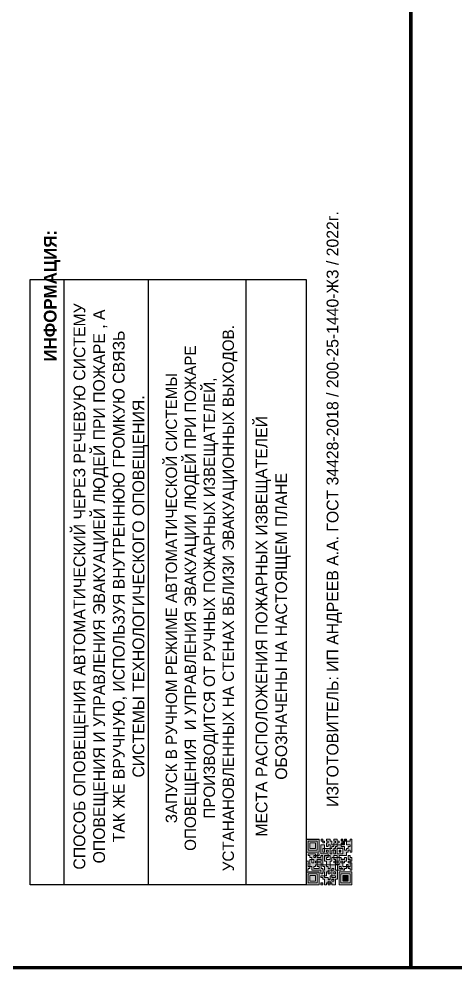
# Model space of a CAD drawing. Header units: millimetres. Extents: x 13810 to 67229, y 12374 to 21950.
# Drawn here: x 25784.3 to 25888, y 18687.8 to 18913.3 of the extents above; entities that cross this region are included whole.
import ezdxf

# ---------------------------------------------------------------- set-up
doc = ezdxf.new("R2010")
doc.units = ezdxf.units.MM
doc.styles.add('обычный', font='arial.ttf')

# ---------------------------------------------------------------- blocks, each defined once
blk = doc.blocks.new('QR')
at = {"lineweight": 0}
h = blk.add_hatch(color=256, dxfattribs=at)
h.dxf.hatch_style = 1
h.paths.add_polyline_path([(9241.16, 2687.38), (9242.01, 2687.38), (9242.01, 2687.83), (9241.59, 2687.83), (9241.59, 2688.68), (9239.45, 2688.68), (9239.45, 2688.25), (9239.86, 2688.25), (9239.86, 2687.83), (9240.29, 2687.83), (9240.29, 2688.25), (9241.16, 2688.25), (9241.16, 2687.83), (9240.29, 2687.83), (9240.29, 2687.38), (9239.45, 2687.38), (9239.45, 2685.22), (9238.57, 2685.22), (9238.57, 2684.8), (9239.02, 2684.8), (9239.02, 2684.37), (9238.13, 2684.37), (9238.13, 2683.92), (9239.02, 2683.92), (9239.02, 2683.5), (9239.44, 2683.5), (9239.44, 2682.64), (9239.87, 2682.64), (9239.87, 2682.18), (9239.44, 2682.18), (9239.44, 2682.64), (9238.13, 2682.64), (9238.13, 2681.76), (9237.71, 2681.76), (9237.71, 2682.64), (9238.13, 2682.64), (9238.13, 2683.07), (9237.27, 2683.07), (9237.27, 2683.51), (9237.71, 2683.51), (9237.71, 2684.37), (9238.13, 2684.37), (9238.13, 2685.22), (9237.71, 2685.22), (9237.71, 2684.8), (9237.28, 2684.8), (9237.28, 2684.38), (9235.98, 2684.38), (9235.98, 2683.92), (9236.4, 2683.92), (9236.4, 2683.49), (9236.84, 2683.49), (9236.84, 2683.07), (9236.4, 2683.07), (9236.4, 2682.64), (9235.98, 2682.64), (9235.98, 2681.76), (9237.29, 2681.76), (9237.29, 2681.33), (9239.43, 2681.33), (9239.43, 2681.76), (9240.74, 2681.76), (9240.74, 2683.05), (9239.87, 2683.05), (9239.87, 2683.5), (9240.29, 2683.5), (9240.29, 2683.91), (9240.74, 2683.91), (9240.74, 2684.81), (9240.29, 2684.81), (9240.29, 2684.79), (9240.29, 2684.37), (9239.45, 2684.37), (9239.45, 2684.8), (9239.87, 2684.8), (9239.87, 2685.21), (9240.74, 2685.21), (9240.74, 2686.1), (9240.29, 2686.1), (9240.29, 2685.64), (9239.86, 2685.64), (9239.86, 2686.95), (9240.29, 2686.95), (9240.29, 2686.52), (9240.74, 2686.52), (9240.74, 2686.1), (9241.16, 2686.1), (9241.16, 2686.53), (9241.59, 2686.53), (9241.59, 2686.1), (9242.02, 2686.1), (9242.02, 2685.21), (9241.59, 2685.21), (9241.59, 2686.1), (9241.16, 2686.1), (9241.16, 2685.21), (9240.74, 2685.21), (9240.74, 2684.81), (9242.89, 2684.81), (9242.89, 2685.22), (9242.47, 2685.22), (9242.47, 2686.11), (9242.89, 2686.11), (9242.89, 2686.52), (9242.46, 2686.52), (9242.46, 2686.95), (9242.89, 2686.95), (9242.89, 2686.52), (9243.32, 2686.52), (9243.32, 2688.26), (9242.9, 2688.26), (9242.9, 2687.83), (9242.47, 2687.83), (9242.47, 2687.38), (9242.01, 2687.38), (9242.01, 2686.94), (9241.16, 2686.94)])
h.paths.add_polyline_path([(9239.02, 2682.18), (9239.02, 2681.76), (9238.54, 2681.76), (9238.54, 2682.18)], flags=16)
h.paths.add_polyline_path([(9237.27, 2682.65), (9237.27, 2682.19), (9236.83, 2682.19), (9236.83, 2682.65)], flags=16)
h = blk.add_hatch(color=256, dxfattribs=at)
h.dxf.hatch_style = 1
h.paths.add_polyline_path([(9238.15, 2687.83), (9236.83, 2687.83), (9236.83, 2686.52), (9238.15, 2686.52)], flags=0)
h.paths.add_polyline_path([(9239.01, 2685.65), (9239.01, 2688.68), (9235.98, 2688.68), (9235.98, 2685.65)])
h.paths.add_polyline_path([(9236.41, 2686.1), (9236.41, 2688.26), (9238.56, 2688.26), (9238.56, 2686.1)], flags=16)
h.paths.add_polyline_path([(9236.83, 2686.52), (9236.83, 2687.83), (9238.15, 2687.83), (9238.15, 2686.52)], flags=0)
h = blk.add_hatch(color=256, dxfattribs=at)
h.dxf.hatch_style = 1
h.paths.add_polyline_path([(9238.15, 2686.52), (9238.15, 2687.83), (9236.83, 2687.83), (9236.83, 2686.52)])
h.paths.add_polyline_path([(9245.91, 2686.52), (9245.91, 2687.83), (9244.59, 2687.83), (9244.59, 2686.52)], flags=0)
h.paths.add_polyline_path([(9246.77, 2685.65), (9246.77, 2688.68), (9243.74, 2688.68), (9243.74, 2685.65)])
h.paths.add_polyline_path([(9244.17, 2686.1), (9244.17, 2688.26), (9246.32, 2688.26), (9246.32, 2686.1)], flags=16)
h.paths.add_polyline_path([(9244.59, 2686.52), (9244.59, 2687.83), (9245.91, 2687.83), (9245.91, 2686.52)], flags=0)
h = blk.add_hatch(color=256, dxfattribs=at)
h.dxf.hatch_style = 1
h.paths.add_polyline_path([(9240.75, 2681.76), (9240.75, 2681.35), (9241.17, 2681.35), (9241.17, 2681.76)])
h.paths.add_polyline_path([(9241.6, 2682.18), (9241.17, 2682.18), (9241.17, 2681.76), (9241.6, 2681.76)])
h.paths.add_polyline_path([(9242.47, 2681.34), (9242.47, 2682.19), (9242.02, 2682.19), (9242.02, 2681.76), (9241.6, 2681.76), (9241.6, 2681.34)])
h.paths.add_polyline_path([(9239.87, 2678.3), (9239.44, 2678.3), (9239.44, 2677.89), (9241.17, 2677.89), (9241.17, 2678.3), (9240.28, 2678.3), (9240.28, 2678.73), (9239.87, 2678.73)])
h.paths.add_polyline_path([(9240.75, 2678.73), (9240.75, 2679.19), (9240.28, 2679.19), (9240.28, 2678.73)])
h.paths.add_polyline_path([(9241.6, 2678.73), (9241.17, 2678.73), (9241.17, 2678.3), (9241.6, 2678.3)])
h.paths.add_polyline_path([(9242.02, 2678.3), (9241.6, 2678.3), (9241.6, 2677.89), (9242.48, 2677.89), (9242.48, 2678.31), (9242.9, 2678.31), (9242.9, 2678.73), (9242.02, 2678.73)])
h.paths.add_polyline_path([(9246.36, 2684.37), (9246.36, 2684.79), (9245.93, 2684.79), (9245.93, 2684.37)])
h.paths.add_polyline_path([(9246.78, 2685.2), (9246.36, 2685.2), (9246.36, 2684.79), (9246.78, 2684.79)])
h.paths.add_polyline_path([(9245.91, 2687.83), (9244.59, 2687.83), (9244.59, 2686.52), (9245.91, 2686.52)])
h = blk.add_hatch(color=256, dxfattribs=at)
h.dxf.hatch_style = 1
h.paths.add_polyline_path([(9243.32, 2686.11), (9242.89, 2686.11), (9242.89, 2685.64), (9243.32, 2685.64)])
h.paths.add_polyline_path([(9239.02, 2683.07), (9239.02, 2683.5), (9238.56, 2683.5), (9238.56, 2683.07)])
h.paths.add_polyline_path([(9236.4, 2684.8), (9236.4, 2685.22), (9235.98, 2685.22), (9235.98, 2684.8)])
h.paths.add_polyline_path([(9236.4, 2683.07), (9236.4, 2683.49), (9235.98, 2683.49), (9235.98, 2683.07)])
h = blk.add_hatch(color=256, dxfattribs=at)
h.dxf.hatch_style = 1
h.paths.add_polyline_path([(9243.32, 2682.64), (9243.32, 2683.07), (9244.62, 2683.07), (9244.62, 2684.37), (9243.74, 2684.37), (9243.74, 2684.8), (9244.62, 2684.8), (9244.62, 2684.37), (9245.48, 2684.37), (9245.48, 2685.22), (9243.32, 2685.22), (9243.32, 2683.5), (9242.89, 2683.5), (9242.89, 2683.06), (9242.01, 2683.06), (9242.01, 2683.91), (9242.47, 2683.91), (9242.47, 2683.5), (9242.89, 2683.5), (9242.89, 2684.38), (9241.59, 2684.38), (9241.59, 2683.91), (9240.74, 2683.91), (9240.74, 2683.05), (9241.59, 2683.05), (9241.59, 2682.64), (9242.47, 2682.64), (9242.47, 2682.19), (9242.91, 2682.19), (9242.91, 2681.34), (9242.48, 2681.34), (9242.48, 2680.91), (9242.91, 2680.91), (9242.91, 2679.17), (9243.75, 2679.17), (9243.75, 2678.73), (9244.2, 2678.73), (9244.2, 2678.3), (9243.75, 2678.3), (9243.75, 2677.88), (9246.78, 2677.88), (9246.78, 2678.3), (9246.35, 2678.3), (9246.35, 2679.19), (9245.48, 2679.19), (9245.48, 2678.31), (9245.05, 2678.31), (9245.05, 2678.73), (9244.62, 2678.73), (9244.62, 2679.19), (9244.2, 2679.19), (9244.2, 2679.61), (9245.05, 2679.61), (9245.05, 2680.46), (9245.48, 2680.46), (9245.48, 2681.34), (9245.04, 2681.34), (9245.04, 2681.76), (9244.63, 2681.76), (9244.63, 2682.19), (9244.21, 2682.19), (9244.21, 2681.76), (9243.32, 2681.76), (9243.32, 2682.19), (9244.21, 2682.19), (9244.21, 2682.64)])
h.paths.add_polyline_path([(9243.75, 2683.49), (9243.75, 2683.92), (9244.21, 2683.92), (9244.21, 2683.49)], flags=16)
h.paths.add_polyline_path([(9243.32, 2681.34), (9244.63, 2681.34), (9244.63, 2680.04), (9243.32, 2680.04)], flags=16)
h.paths.add_polyline_path([(9243.76, 2680.89), (9244.18, 2680.89), (9244.18, 2680.48), (9243.76, 2680.48)], flags=0)
h = blk.add_hatch(color=256, dxfattribs=at)
h.dxf.hatch_style = 1
h.paths.add_polyline_path([(9246.36, 2683.07), (9246.78, 2683.07), (9246.78, 2683.92), (9246.36, 2683.92), (9246.36, 2683.49), (9245.92, 2683.49), (9245.92, 2683.92), (9245.06, 2683.92), (9245.06, 2683.49), (9245.48, 2683.49), (9245.48, 2683.07), (9244.62, 2683.07), (9244.62, 2682.65), (9245.05, 2682.65), (9245.05, 2682.18), (9245.48, 2682.18), (9245.48, 2682.65), (9246.36, 2682.65)])
h.paths.add_polyline_path([(9246.78, 2682.18), (9246.36, 2682.18), (9246.36, 2681.75), (9245.92, 2681.75), (9245.92, 2682.18), (9245.48, 2682.18), (9245.48, 2681.34), (9245.48, 2681.34), (9245.94, 2681.34), (9245.94, 2680.91), (9246.36, 2680.91), (9246.36, 2681.34), (9246.78, 2681.34)])
h = blk.add_hatch(color=256, dxfattribs=at)
h.dxf.hatch_style = 1
h.paths.add_polyline_path([(9235.98, 2680.9), (9235.98, 2677.86), (9239.02, 2677.86), (9239.02, 2680.9)])
h.paths.add_polyline_path([(9238.57, 2680.48), (9238.57, 2678.32), (9236.41, 2678.32), (9236.41, 2680.48)], flags=16)
h.paths.add_polyline_path([(9238.15, 2680.05), (9238.15, 2678.74), (9236.83, 2678.74), (9236.83, 2680.05)], flags=0)
h = blk.add_hatch(color=256, dxfattribs=at)
h.dxf.hatch_style = 1
h.paths.add_polyline_path([(9242.02, 2680.46), (9242.48, 2680.46), (9242.48, 2680.91), (9241.58, 2680.91), (9241.58, 2681.35), (9241.17, 2681.35), (9241.17, 2680.91), (9240.75, 2680.91), (9240.75, 2681.33), (9239.43, 2681.33), (9239.43, 2680.46), (9239.86, 2680.46), (9239.86, 2680.92), (9240.3, 2680.92), (9240.3, 2680.46), (9239.86, 2680.46), (9239.86, 2680.04), (9239.44, 2680.04), (9239.44, 2679.62), (9239.86, 2679.62), (9239.86, 2679.19), (9240.29, 2679.19), (9240.29, 2680.03), (9241.18, 2680.03), (9241.18, 2680.47), (9241.6, 2680.47), (9241.6, 2680.03), (9241.18, 2680.03), (9241.18, 2679.61), (9241.6, 2679.61), (9241.6, 2679.19), (9242.47, 2679.19), (9242.47, 2679.6), (9242.02, 2679.6)])
h = blk.add_hatch(color=256, dxfattribs=at)
h.dxf.hatch_style = 1
h.paths.add_polyline_path([(9244.18, 2680.48), (9244.18, 2680.89), (9243.76, 2680.89), (9243.76, 2680.48)])
h = blk.add_hatch(color=256, dxfattribs=at)
h.dxf.hatch_style = 1
h.paths.add_polyline_path([(9245.93, 2680.04), (9245.93, 2680.46), (9245.48, 2680.46), (9245.48, 2679.62), (9246.35, 2679.62), (9246.35, 2680.04)])
h.paths.add_polyline_path([(9246.78, 2680.04), (9246.78, 2680.46), (9246.35, 2680.46), (9246.35, 2680.04)])
h.paths.add_polyline_path([(9246.78, 2679.18), (9246.78, 2679.62), (9246.35, 2679.62), (9246.35, 2679.18)])
h = blk.add_hatch(color=256, dxfattribs=at)
h.dxf.hatch_style = 1
h.paths.add_polyline_path([(9238.15, 2680.05), (9236.83, 2680.05), (9236.83, 2678.74), (9238.15, 2678.74)])
for points in [[(9237.71, 2685.22), (9238.13, 2685.22), (9238.13, 2684.37), (9237.71, 2684.37), (9237.71, 2683.51), (9237.27, 2683.51), (9237.27, 2683.07), (9238.13, 2683.07), (9238.13, 2682.64), (9237.71, 2682.64), (9237.71, 2681.76), (9238.13, 2681.76), (9238.13, 2682.64), (9239.44, 2682.64), (9239.44, 2683.5), (9239.02, 2683.5), (9239.02, 2683.07), (9238.56, 2683.07), (9238.56, 2683.5), (9239.02, 2683.5), (9239.02, 2683.92), (9238.13, 2683.92), (9238.13, 2684.37), (9239.02, 2684.37), (9239.02, 2684.8), (9238.57, 2684.8), (9238.57, 2685.22), (9239.45, 2685.22), (9239.45, 2687.38), (9240.29, 2687.38), (9240.29, 2687.83), (9239.86, 2687.83), (9239.86, 2688.25), (9239.45, 2688.25), (9239.45, 2688.68), (9241.59, 2688.68), (9241.59, 2687.83), (9242.01, 2687.83), (9242.01, 2687.38), (9242.47, 2687.38), (9242.47, 2687.83), (9242.9, 2687.83), (9242.9, 2688.26), (9243.32, 2688.26), (9243.32, 2686.52), (9242.89, 2686.52), (9242.89, 2686.11), (9243.32, 2686.11), (9243.32, 2685.64), (9242.89, 2685.64), (9242.89, 2686.11), (9242.47, 2686.11), (9242.47, 2685.22), (9242.89, 2685.22), (9242.89, 2684.81), (9240.74, 2684.81), (9240.74, 2683.91), (9241.59, 2683.91), (9241.59, 2684.38), (9242.89, 2684.38), (9242.89, 2683.5), (9242.47, 2683.5), (9242.47, 2683.91), (9242.01, 2683.91), (9242.01, 2683.06), (9242.89, 2683.06), (9242.89, 2683.5), (9243.32, 2683.5), (9243.32, 2685.22), (9245.48, 2685.22), (9245.48, 2684.37), (9244.62, 2684.37), (9244.62, 2683.07), (9245.48, 2683.07), (9245.48, 2683.49), (9245.06, 2683.49), (9245.06, 2683.92), (9245.92, 2683.92), (9245.92, 2683.49), (9246.36, 2683.49), (9246.36, 2683.92), (9246.78, 2683.92), (9246.78, 2683.07), (9246.36, 2683.07), (9246.36, 2682.65), (9245.48, 2682.65), (9245.48, 2682.18), (9245.92, 2682.18), (9245.92, 2681.75), (9246.36, 2681.75), (9246.36, 2682.18), (9246.78, 2682.18), (9246.78, 2681.34), (9246.36, 2681.34), (9246.36, 2680.91), (9245.94, 2680.91), (9245.94, 2681.34), (9245.48, 2681.34), (9245.48, 2680.46), (9245.93, 2680.46), (9245.93, 2680.04), (9246.35, 2680.04), (9246.35, 2680.46), (9246.78, 2680.46), (9246.78, 2680.04), (9246.78, 2680.04), (9246.35, 2680.04), (9246.35, 2679.62), (9246.78, 2679.62), (9246.78, 2679.18), (9246.35, 2679.18), (9246.35, 2678.3), (9246.78, 2678.3), (9246.78, 2677.88), (9243.75, 2677.88), (9243.75, 2678.3), (9244.2, 2678.3), (9244.2, 2678.73), (9243.75, 2678.73), (9243.75, 2679.17), (9242.91, 2679.17), (9242.91, 2680.91), (9242.48, 2680.91), (9242.48, 2680.46), (9242.02, 2680.46), (9242.02, 2679.6), (9242.47, 2679.6), (9242.47, 2679.19), (9241.6, 2679.19), (9241.6, 2679.61), (9241.18, 2679.61), (9241.18, 2680.03), (9240.29, 2680.03), (9240.29, 2679.19), (9240.75, 2679.19), (9240.75, 2678.73), (9240.28, 2678.73), (9240.28, 2678.3), (9241.17, 2678.3), (9241.17, 2678.73), (9241.6, 2678.73), (9241.6, 2678.3), (9242.02, 2678.3), (9242.02, 2678.73), (9242.9, 2678.73), (9242.9, 2678.31), (9242.48, 2678.31), (9242.48, 2677.89), (9241.6, 2677.89), (9241.6, 2678.3), (9241.17, 2678.3), (9241.17, 2677.89), (9239.44, 2677.89), (9239.44, 2678.3), (9239.87, 2678.3), (9239.87, 2678.73), (9240.28, 2678.73), (9240.28, 2679.19), (9240.29, 2679.19), (9239.86, 2679.19), (9239.86, 2679.62), (9239.44, 2679.62), (9239.44, 2680.04), (9239.86, 2680.04), (9239.86, 2680.46), (9239.43, 2680.46), (9239.43, 2681.33), (9237.29, 2681.33), (9237.29, 2681.76), (9235.98, 2681.76), (9235.98, 2682.64), (9236.4, 2682.64), (9236.4, 2683.07), (9235.98, 2683.07), (9235.98, 2683.49), (9236.4, 2683.49), (9236.4, 2683.92), (9235.98, 2683.92), (9235.98, 2684.38), (9237.28, 2684.38), (9237.28, 2684.8), (9237.71, 2684.8), (9237.71, 2685.22), (9237.92, 2685.22)], [(9240.74, 2685.21), (9239.87, 2685.21), (9239.87, 2684.8), (9239.45, 2684.8), (9239.45, 2684.37), (9240.29, 2684.37), (9240.29, 2684.79), (9240.29, 2684.81), (9240.74, 2684.81), (9240.74, 2685.21), (9239.87, 2685.21)], [(9240.74, 2686.1), (9240.74, 2686.52), (9240.29, 2686.52), (9240.29, 2686.95), (9239.86, 2686.95), (9239.86, 2685.64), (9240.29, 2685.64), (9240.29, 2686.1), (9240.74, 2686.1), (9240.74, 2686.52)], [(9240.74, 2683.05), (9240.74, 2681.76), (9239.43, 2681.76), (9239.43, 2681.33), (9240.75, 2681.33), (9240.75, 2681.35), (9240.75, 2680.91), (9241.17, 2680.91), (9241.17, 2681.35), (9241.58, 2681.35), (9241.58, 2680.91), (9242.48, 2680.91), (9242.48, 2681.34), (9242.91, 2681.34), (9242.91, 2682.19), (9242.47, 2682.19), (9242.47, 2682.64), (9241.59, 2682.64), (9241.59, 2683.05), (9240.74, 2683.05)], [(9240.74, 2683.91), (9240.29, 2683.91), (9240.29, 2683.5), (9239.87, 2683.5), (9239.87, 2683.05), (9240.74, 2683.05), (9240.74, 2683.91)], [(9244.62, 2683.07), (9243.32, 2683.07), (9243.32, 2682.64), (9244.21, 2682.64), (9244.21, 2682.19), (9243.32, 2682.19), (9243.32, 2681.76), (9244.21, 2681.76), (9244.21, 2682.19), (9244.63, 2682.19), (9244.63, 2681.76), (9245.04, 2681.76), (9245.04, 2681.34), (9245.48, 2681.34)], [(9244.62, 2684.37), (9244.62, 2684.8), (9243.74, 2684.8), (9243.74, 2684.37), (9244.62, 2684.37)], [(9245.48, 2682.18), (9245.05, 2682.18), (9245.05, 2682.65), (9244.62, 2682.65), (9244.62, 2683.07)], [(9239.86, 2680.46), (9239.86, 2680.92), (9240.3, 2680.92), (9240.3, 2680.46), (9239.86, 2680.46)], [(9241.6, 2681.76), (9242.02, 2681.76), (9242.02, 2682.19), (9242.47, 2682.19), (9242.47, 2681.34), (9241.6, 2681.34), (9241.6, 2681.76)], [(9245.48, 2680.46), (9245.05, 2680.46), (9245.05, 2679.61), (9244.2, 2679.61), (9244.2, 2679.19), (9244.62, 2679.19), (9244.62, 2678.73), (9245.05, 2678.73), (9245.05, 2678.31), (9245.48, 2678.31), (9245.48, 2679.19), (9246.35, 2679.19), (9246.35, 2679.07)], [(9245.48, 2682.18), (9245.48, 2681.34)], [(9246.35, 2679.62), (9245.48, 2679.62), (9245.48, 2680.46)], [(9245.48, 2680.46), (9245.48, 2679.62), (9246.35, 2679.62), (9246.35, 2680.04), (9245.93, 2680.04), (9245.93, 2680.46), (9245.48, 2680.46), (9245.48, 2679.62)], [(9246.35, 2679.62), (9246.35, 2679.18)]]:
    blk.add_lwpolyline(points, dxfattribs=at)
for points in [[(9235.98, 2685.65), (9239.01, 2685.65), (9239.01, 2688.68), (9235.98, 2688.68)], [(9236.41, 2688.26), (9238.56, 2688.26), (9238.56, 2686.1), (9236.41, 2686.1)], [(9236.83, 2687.83), (9238.15, 2687.83), (9238.15, 2686.52), (9236.83, 2686.52)], [(9240.29, 2687.83), (9241.16, 2687.83), (9241.16, 2688.25), (9240.29, 2688.25)], [(9240.29, 2688.25), (9241.16, 2688.25), (9241.16, 2687.83), (9240.29, 2687.83)], [(9242.01, 2687.38), (9241.16, 2687.38), (9241.16, 2686.94), (9242.01, 2686.94)], [(9241.16, 2687.38), (9242.01, 2687.38), (9242.01, 2686.94), (9241.16, 2686.94)], [(9243.74, 2685.65), (9246.77, 2685.65), (9246.77, 2688.68), (9243.74, 2688.68)], [(9244.17, 2688.26), (9246.32, 2688.26), (9246.32, 2686.1), (9244.17, 2686.1)], [(9244.59, 2687.83), (9245.91, 2687.83), (9245.91, 2686.52), (9244.59, 2686.52)], [(9235.98, 2684.8), (9236.4, 2684.8), (9236.4, 2685.22), (9235.98, 2685.22)], [(9241.16, 2686.1), (9240.74, 2686.1), (9240.74, 2685.21), (9241.16, 2685.21)], [(9241.16, 2686.53), (9241.59, 2686.53), (9241.59, 2686.1), (9241.16, 2686.1)], [(9241.59, 2686.1), (9242.02, 2686.1), (9242.02, 2685.21), (9241.59, 2685.21)], [(9242.89, 2686.52), (9242.46, 2686.52), (9242.46, 2686.95), (9242.89, 2686.95)], [(9246.36, 2685.2), (9246.78, 2685.2), (9246.78, 2684.79), (9246.36, 2684.79)], [(9236.4, 2683.07), (9236.84, 2683.07), (9236.84, 2683.49), (9236.4, 2683.49)], [(9243.75, 2683.92), (9244.21, 2683.92), (9244.21, 2683.49), (9243.75, 2683.49)], [(9245.93, 2684.79), (9246.36, 2684.79), (9246.36, 2684.37), (9245.93, 2684.37)], [(9235.98, 2677.86), (9239.02, 2677.86), (9239.02, 2680.9), (9235.98, 2680.9)], [(9236.41, 2680.48), (9238.57, 2680.48), (9238.57, 2678.32), (9236.41, 2678.32)], [(9236.83, 2682.19), (9237.27, 2682.19), (9237.27, 2682.65), (9236.83, 2682.65)], [(9238.54, 2682.18), (9239.02, 2682.18), (9239.02, 2681.76), (9238.54, 2681.76)], [(9239.44, 2682.64), (9239.87, 2682.64), (9239.87, 2682.18), (9239.44, 2682.18)], [(9240.75, 2681.76), (9241.17, 2681.76), (9241.17, 2681.35), (9240.75, 2681.35)], [(9241.17, 2682.18), (9241.6, 2682.18), (9241.6, 2681.76), (9241.17, 2681.76)], [(9241.18, 2680.03), (9241.6, 2680.03), (9241.6, 2680.47), (9241.18, 2680.47)], [(9243.32, 2680.04), (9244.63, 2680.04), (9244.63, 2681.34), (9243.32, 2681.34)], [(9243.76, 2680.89), (9244.18, 2680.89), (9244.18, 2680.48), (9243.76, 2680.48)], [(9236.83, 2680.05), (9238.15, 2680.05), (9238.15, 2678.74), (9236.83, 2678.74)]]:
    blk.add_lwpolyline(points, close=True, dxfattribs=at)

msp = doc.modelspace()

# ---------------------------------------------------------------- linework, layer by layer
at = {"color": 2, "lineweight": 100}
for points in [[(25277.24, 19082.83), (25877.24, 19082.83), (25877.24, 18687.83), (25277.24, 18687.83)], [(25877.24, 19082.83), (26477.24, 19082.83), (26477.24, 18687.83), (25877.24, 18687.83)]]:
    msp.add_lwpolyline(points, close=True, dxfattribs=at)
at = {"color": 0}
msp.add_lwpolyline([(25786.94, 18707.6), (25786.94, 18851.37), (25852.39, 18851.37), (25852.39, 18707.6)], close=True, dxfattribs=at)
for points in [[(25794.99, 18707.6), (25794.99, 18851.37)], [(25814.98, 18707.6), (25814.98, 18851.37)], [(25838.23, 18707.6), (25838.23, 18851.37)]]:
    msp.add_lwpolyline(points, dxfattribs=at)

# ---------------------------------------------------------------- block references
at = {"color": 22, "lineweight": 100, "true_color": 0xbb1e10, "rotation": 90}
for p in [(28541.16, 9471.62), (28541.16, 9471.63)]:
    msp.add_blockref('QR', p, dxfattribs=at)

# ---------------------------------------------------------------- texts
at = {"lineweight": 0, "attachment_point": 5, "rotation": 90, "style": 'обычный'}
for s, insert, char_height, width in [('\\pi-8.4,l8.4,t8.4;{\\fProxima Nova Rg|b0|i0|c204|p2;ИЗГОТОВИТЕЛЬ: ИП АНДРЕЕВ А.А. ГОСТ 34428-2018 / 200-25-1440-ЖЗ / 2022г.\\H1.2266x; }', (25859.09, 18796.87), 2.8, 348.2374), ('{\\fProxima Nova Rg|b1|i0|c204|p2;ИНФОРМАЦИЯ:\\H1.1997x; }', (25792.13, 18847.51), 3, 175.1736), ('{\\fProxima Nova Rg|b0|i0|c204|p2;СПОСОБ ОПОВЕЩЕНИЯ АВТОМАТИЧЕСКИЙ ЧЕРЕЗ РЕЧЕВУЮ СИСТЕМУ ОПОВЕЩЕНИЯ И УПРАВЛЕНИЯ ЭВАКУАЦИЕЙ ЛЮДЕЙ ПРИ ПОЖАРЕ , А ТАК ЖЕ ВРУЧНУЮ, ИСПОЛЬЗУЯ ВНУТРЕННЮЮ ГРОМКУЮ СВЯЗЬ СИСТЕМЫ ТЕХНОЛОГИЧЕСКОГО ОПОВЕЩЕНИЯ.}', (25806.03, 18778.46), 2.8, 137.0334), ('{\\fProxima Nova Rg|b0|i0|c204|p2;\\P\\pt8.1;ЗАПУСК В РУЧНОМ РЕЖИМЕ АВТОМАТИЧЕСКОЙ СИСТЕМЫ ОПОВЕЩЕНИЯ  И УПРАВЛЕНИЯ ЭВАКУАЦИИ ЛЮДЕЙ ПРИ ПОЖАРЕ ПРОИЗВОДИТСЯ ОТ РУЧНЫХ ПОЖАРНЫХ ИЗВЕЩАТЕЛЕЙ, УСТАНАНОВЛЕННЫХ НА СТЕНАХ ВБЛИЗИ ЭВАКУАЦИОННЫХ ВЫХОДОВ. }', (25825.33, 18775.68), 2.7, 131.4512), ('\\pt8.4;{\\fProxima Nova Rg|b0|i0|c204|p2;\\PМЕСТА РАСПОЛОЖЕНИЯ ПОЖАРНЫХ ИЗВЕЩАТЕЛЕЙ ОБОЗНАЧЕНЫ НА НАСТОЯЩЕМ ПЛАНЕ}', (25842.24, 18768.98), 2.8, 118.5618)]:
    msp.add_mtext(s, dxfattribs=dict(at, insert=insert, char_height=char_height, width=width))

doc.saveas('drawing.dxf')
